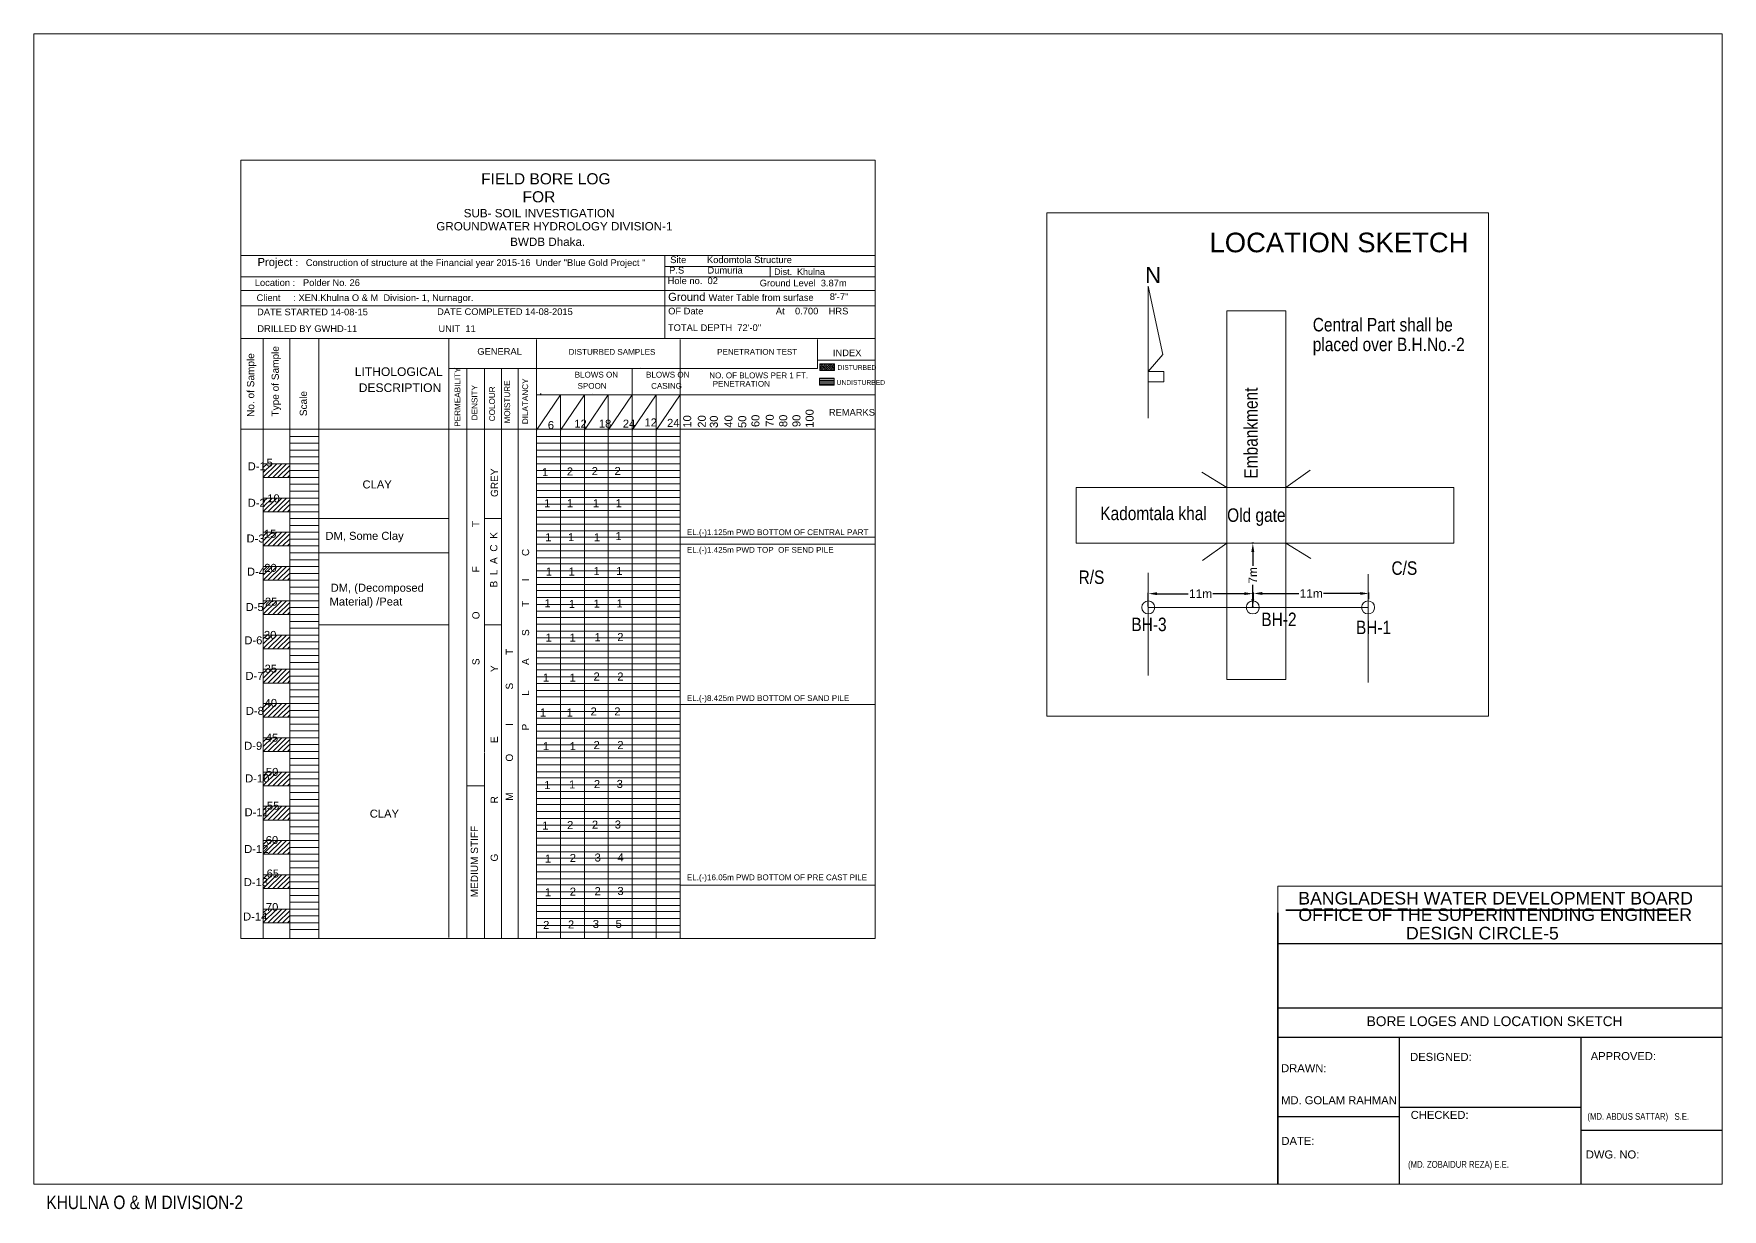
# Model space of a CAD drawing. Header units: feet. Extents: x 10083 to 81994, y 1397 to 4245.
# Drawn here: x 39175.9 to 39668.7, y 2042.5 to 2385.7 of the extents above; entities that cross this region are included whole.
import ezdxf

# ---------------------------------------------------------------- set-up
doc = ezdxf.new("R2010")
doc.units = ezdxf.units.FT
doc.header["$MEASUREMENT"] = 0
doc.header["$PDMODE"] = 35
doc.layers.get('0').update_dxf_attribs({"linetype": 'CONTINUOUS'})
doc.layers.get('Defpoints').update_dxf_attribs({"linetype": 'CONTINUOUS'})
doc.layers.add('OTHER', color=7, linetype='CONTINUOUS')
doc.layers.add('Text', color=7, linetype='CONTINUOUS')
for name, color, linetype, lineweight in [('Sheet', 250, 'CONTINUOUS', 35), ('VER', 15, 'CONTINUOUS', 13), ('WALL', 250, 'CONTINUOUS', 30)]:
    doc.layers.add(name, color=color, linetype=linetype, lineweight=lineweight)
doc.styles.add('ARIAL', font='arial.ttf')
doc.styles.add('ARIAL NARROW', font='ARIALN.TTF')
doc.styles.get("Standard").update_dxf_attribs({"font": 'arial.ttf'})
doc.styles.add('style1', font='arial.ttf')
doc.dimstyles.new('Architectural', dxfattribs={"dimtxt": 5, "dimasz": 6, "dimexe": 0.25, "dimexo": 0.25, "dimgap": 0.5, "dimtad": 0, "dimdec": 1, "dimzin": 3, "dimdsep": 46, "dimlunit": 3, "dimtxsty": 'Standard', "dimcen": 0.5, "dimclrd": 256, "dimclre": 256, "dimclrt": 242, "dimadec": 0, "dimazin": 0, "dimtfac": 0.5, "dimtdec": 1, "dimtofl": 0, "dimtmove": 0, "dimatfit": 3, "dimfxl": 0.25, "dimtolj": 1, "dimtzin": 0, "dimarcsym": 0})

# ---------------------------------------------------------------- blocks, each defined once
blk = doc.blocks.new('*D59')
at = {"lineweight": -2, "ltscale": 0.5}
for p, q in [((39531.99, 2236.89), (39531.46, 2236.89)), ((39531.71, 2234.39), (39531.71, 2230.27)), ((39531.71, 2220.68), (39531.71, 2224.8)), ((39531.99, 2218.18), (39531.46, 2218.18))]:
    blk.add_line(p, q, dxfattribs=at)
at = {"lineweight": 15, "ltscale": 0.5}
for points in [[(39531.29, 2234.39), (39532.13, 2234.39), (39531.71, 2236.89)], [(39531.29, 2220.68), (39532.13, 2220.68), (39531.71, 2218.18)]]:
    blk.add_solid(points, dxfattribs=at)
at = {"layer": 'Defpoints', "color": 0, "lineweight": 15, "ltscale": 0.5}
for p in [(39532.24, 2236.89), (39531.71, 2218.18), (39532.24, 2218.18)]:
    blk.add_point(p, dxfattribs=at)
at = {"color": 242, "lineweight": 15, "ltscale": 0.5, "insert": (39531.71, 2227.53), "char_height": 2.5, "attachment_point": 5, "rotation": 90}
blk.add_mtext('\\A1;7m', dxfattribs=at)
blk = doc.blocks.new('*D60')
at = {"lineweight": -2, "ltscale": 0.5}
for p, q in [((39531.95, 2220.6), (39531.95, 2222.5)), ((39565.57, 2220.6), (39565.57, 2222.5)), ((39534.45, 2222.25), (39545.16, 2222.25)), ((39563.07, 2222.25), (39552.35, 2222.25))]:
    blk.add_line(p, q, dxfattribs=at)
at = {"lineweight": 15, "ltscale": 0.5}
for points in [[(39534.45, 2222.67), (39534.45, 2221.83), (39531.95, 2222.25)], [(39563.07, 2222.67), (39563.07, 2221.83), (39565.57, 2222.25)]]:
    blk.add_solid(points, dxfattribs=at)
at = {"layer": 'Defpoints', "color": 0, "lineweight": 15, "ltscale": 0.5}
for p in [(39531.95, 2220.35), (39565.57, 2222.25), (39565.57, 2220.35)]:
    blk.add_point(p, dxfattribs=at)
at = {"color": 242, "lineweight": 15, "ltscale": 0.5, "insert": (39548.76, 2222.25), "char_height": 2.5, "attachment_point": 5}
blk.add_mtext('\\A1;11m', dxfattribs=at)
blk = doc.blocks.new('*D61')
at = {"lineweight": -2, "ltscale": 0.5}
for p, q in [((39501.2, 2218.43), (39501.2, 2222.44)), ((39531.74, 2218.43), (39531.74, 2222.44)), ((39503.7, 2222.19), (39512.88, 2222.19)), ((39529.24, 2222.19), (39520.07, 2222.19))]:
    blk.add_line(p, q, dxfattribs=at)
at = {"lineweight": 15, "ltscale": 0.5}
for points in [[(39503.7, 2222.61), (39503.7, 2221.78), (39501.2, 2222.19)], [(39529.24, 2222.61), (39529.24, 2221.78), (39531.74, 2222.19)]]:
    blk.add_solid(points, dxfattribs=at)
at = {"layer": 'Defpoints', "color": 0, "lineweight": 15, "ltscale": 0.5}
for p in [(39501.2, 2222.19), (39501.2, 2218.18), (39531.74, 2218.18)]:
    blk.add_point(p, dxfattribs=at)
at = {"color": 242, "lineweight": 15, "ltscale": 0.5, "insert": (39516.47, 2222.19), "char_height": 2.5, "attachment_point": 5}
blk.add_mtext('\\A1;11m', dxfattribs=at)

msp = doc.modelspace()

# ---------------------------------------------------------------- linework, layer by layer
at = {"color": 1, "lineweight": 15, "ltscale": 0.5}
for p, q in [((39471.6, 2333.39), (39600.51, 2333.39)), ((39471.6, 2333.39), (39471.6, 2186.44)), ((39600.51, 2333.39), (39600.51, 2186.44)), ((39524.14, 2197.11), (39524.14, 2304.74)), ((39524.14, 2304.74), (39541.32, 2304.74)), ((39541.32, 2304.74), (39541.32, 2197.11)), ((39524.14, 2253.23), (39516.83, 2257.68)), ((39541.32, 2253.23), (39548.48, 2258.21)), ((39480.12, 2253.23), (39590.37, 2253.23)), ((39480.12, 2236.89), (39480.12, 2253.23)), ((39590.37, 2253.23), (39590.37, 2236.89)), ((39307.48, 2244.11), (39312.48, 2244.11)), ((39364.62, 2238.69), (39421.48, 2238.69)), ((39364.62, 2236.69), (39421.48, 2236.69)), ((39590.37, 2236.89), (39480.12, 2236.89)), ((39516.98, 2231.9), (39524.14, 2236.89)), ((39548.63, 2232.44), (39541.32, 2236.89)), ((39501.2, 2228.28), (39501.2, 2198.32)), ((39565.36, 2227.93), (39565.36, 2196.23)), ((39565.36, 2218.18), (39501.2, 2218.18)), ((39307.48, 2213.07), (39312.48, 2213.07)), ((39524.14, 2197.11), (39541.32, 2197.11)), ((39364.62, 2189.83), (39421.48, 2189.83)), ((39600.51, 2186.44), (39471.6, 2186.44)), ((39302.35, 2166.11), (39307.48, 2166.11)), ((39364.62, 2137.09), (39421.48, 2137.09)), ((39538.97, 2136.83), (39538.97, 2049.78)), ((39668.53, 2136.83), (39538.97, 2136.83))]:
    msp.add_line(p, q, dxfattribs=at)
msp.add_lwpolyline([(39175.94, 2385.65), (39668.7, 2385.65), (39668.7, 2049.78), (39175.94, 2049.78)], close=True, dxfattribs=at)
for centre in [(39501.2, 2218.18), (39531.71, 2218.18), (39565.36, 2218.18)]:
    msp.add_circle(centre, 1.9, dxfattribs=at)
at = {"layer": 'OTHER', "lineweight": 15}
for p, q in [((39421.48, 2348.78), (39400.79, 2348.78)), ((39360.07, 2320.91), (39360.07, 2296.66)), ((39390.81, 2318.38), (39390.81, 2318.37)), ((39390.81, 2317.67), (39390.81, 2314.67)), ((39501.18, 2311.94), (39501.18, 2273.4)), ((39501.18, 2311.94), (39505.44, 2292.04)), ((39404.62, 2296.37), (39404.62, 2287.88)), ((39505.44, 2292.04), (39501.18, 2287.07)), ((39353.07, 2288.16), (39353.07, 2288.16)), ((39404.62, 2290.35), (39421.48, 2290.35)), ((39405.32, 2288.71), (39406.53, 2287.31)), ((39405.32, 2288.09), (39406, 2287.31)), ((39405.35, 2287.54), (39405.5, 2287.37)), ((39322.62, 2269.92), (39329.62, 2280.24)), ((39324.03, 2280.53), (39323.72, 2280.53)), ((39339.07, 2280.53), (39339.07, 2280.53)), ((39339.07, 2280.53), (39339.07, 2280.53)), ((39259.18, 2270.2), (39256.17, 2270.2))]:
    msp.add_line(p, q, dxfattribs=at)
at = {"layer": 'OTHER'}
for p, q in [((39538.97, 2120.06), (39668.53, 2120.06)), ((39538.97, 2101.24), (39668.53, 2101.24)), ((39538.97, 2092.73), (39668.53, 2092.73)), ((39574.38, 2092.73), (39574.38, 2056.86)), ((39627.48, 2092.73), (39627.48, 2058.23)), ((39627.48, 2089.96), (39627.48, 2049.78)), ((39574.38, 2088.59), (39574.38, 2049.78)), ((39574.38, 2072.26), (39627.48, 2072.26)), ((39538.94, 2069.53), (39574.38, 2069.53)), ((39627.48, 2065.53), (39668.53, 2065.53))]:
    msp.add_line(p, q, dxfattribs=at)
at = {"layer": 'OTHER', "lineweight": 15}
msp.add_lwpolyline([(39501.18, 2287.07), (39505.79, 2287.07), (39505.79, 2284.04), (39501.18, 2284.04)], close=True, dxfattribs=at)
at = {"layer": 'Sheet'}
for p, q in [((39538.97, 2049.78), (39538.97, 2128.99)), ((39541.35, 2129.75), (39653.43, 2129.75))]:
    msp.add_line(p, q, dxfattribs=at)
at = {"layer": 'VER', "color": 4, "lineweight": 15}
for p, q in [((39400.79, 2348.78), (39236.37, 2348.78)), ((39236.37, 2320.91), (39421.48, 2320.91)), ((39360.07, 2320.91), (39349.24, 2320.91)), ((39360.07, 2317.67), (39421.48, 2317.67)), ((39236.37, 2314.67), (39421.48, 2314.67)), ((39236.37, 2310.67), (39421.48, 2310.67)), ((39236.37, 2306.26), (39421.48, 2306.26)), ((39236.37, 2296.66), (39421.48, 2296.66)), ((39242.92, 2296.66), (39242.92, 2121.55)), ((39250.64, 2296.66), (39250.64, 2121.55)), ((39259.18, 2296.66), (39259.18, 2121.55)), ((39259.18, 2296.66), (39259.18, 2121.55)), ((39297.12, 2296.66), (39297.12, 2121.84)), ((39322.62, 2121.55), (39322.62, 2296.37)), ((39364.62, 2296.37), (39364.62, 2121.55)), ((39297.12, 2287.88), (39404.62, 2287.88)), ((39302.35, 2287.88), (39302.35, 2121.55)), ((39307.48, 2287.88), (39307.48, 2175.99)), ((39312.48, 2287.88), (39312.48, 2121.55)), ((39317.33, 2287.93), (39317.33, 2121.6)), ((39350.62, 2287.88), (39350.62, 2121.55)), ((39405.32, 2289.32), (39407.06, 2287.31)), ((39405.32, 2289.32), (39407.06, 2287.31)), ((39405.32, 2289.32), (39407.06, 2287.31)), ((39405.85, 2289.32), (39407.59, 2287.31)), ((39406.38, 2289.32), (39408.12, 2287.31)), ((39406.91, 2289.32), (39408.64, 2287.31)), ((39407.44, 2289.32), (39409.17, 2287.31)), ((39407.96, 2289.32), (39409.6, 2287.42)), ((39408.49, 2289.32), (39409.6, 2288.03)), ((39409.02, 2289.32), (39409.6, 2288.64)), ((39409.57, 2284.87), (39405.28, 2284.87)), ((39409.57, 2284.47), (39405.28, 2284.47)), ((39409.57, 2284.07), (39405.28, 2284.07)), ((39409.57, 2283.67), (39405.28, 2283.67)), ((39409.57, 2283.27), (39405.28, 2283.27)), ((39421.48, 2280.24), (39322.62, 2280.24)), ((39329.62, 2280.24), (39329.62, 2121.55)), ((39329.62, 2269.92), (39336.62, 2280.24)), ((39336.62, 2280.24), (39336.62, 2121.55)), ((39336.62, 2269.92), (39343.62, 2280.24)), ((39343.62, 2280.24), (39343.62, 2121.55)), ((39343.62, 2269.92), (39350.62, 2280.24)), ((39350.62, 2269.92), (39357.62, 2280.24)), ((39357.62, 2280.24), (39357.62, 2121.55)), ((39357.62, 2269.92), (39364.62, 2280.24)), ((39236.37, 2270.2), (39421.48, 2270.2)), ((39250.64, 2268.11), (39259.18, 2268.11)), ((39297.12, 2270.2), (39297.12, 2121.84)), ((39302.35, 2269.92), (39302.35, 2121.55)), ((39312.48, 2269.92), (39312.48, 2121.55)), ((39322.62, 2269.92), (39322.62, 2121.55)), ((39322.62, 2268.11), (39364.62, 2268.11)), ((39332.07, 2270.2), (39335.01, 2270.2)), ((39332.07, 2270.2), (39333.26, 2270.2)), ((39346.07, 2270.2), (39346.07, 2270.2)), ((39360.07, 2270.2), (39360.07, 2270.2)), ((39250.64, 2266.11), (39259.18, 2266.11)), ((39250.64, 2264.11), (39259.18, 2264.11)), ((39250.64, 2262.11), (39259.18, 2262.11)), ((39322.62, 2266.11), (39364.62, 2266.11)), ((39322.62, 2264.11), (39364.62, 2264.11)), ((39322.62, 2262.11), (39364.62, 2262.11)), ((39322.62, 2262.11), (39364.62, 2262.11)), ((39242.92, 2260.11), (39259.18, 2260.11)), ((39245.47, 2260.11), (39242.92, 2257.57)), ((39244.05, 2260.11), (39242.92, 2258.98)), ((39246.88, 2260.11), (39242.92, 2256.16)), ((39248.3, 2260.11), (39244.29, 2256.11)), ((39249.71, 2260.11), (39245.71, 2256.11)), ((39250.64, 2259.62), (39247.12, 2256.11)), ((39250.64, 2258.21), (39248.54, 2256.11)), ((39250.64, 2260.11), (39259.18, 2260.11)), ((39250.64, 2258.11), (39259.18, 2258.11)), ((39322.62, 2260.11), (39364.62, 2260.11)), ((39322.62, 2258.11), (39364.62, 2258.11)), ((39242.92, 2256.11), (39259.18, 2256.11)), ((39250.64, 2256.8), (39249.95, 2256.11)), ((39250.64, 2254.11), (39259.18, 2254.11)), ((39250.64, 2252.11), (39259.18, 2252.11)), ((39250.64, 2252.11), (39259.18, 2252.11)), ((39322.62, 2256.11), (39364.62, 2256.11)), ((39322.62, 2254.3), (39364.62, 2254.3)), ((39322.62, 2254.3), (39364.62, 2254.3)), ((39322.62, 2252.3), (39364.62, 2252.3)), ((39242.92, 2250.11), (39259.18, 2250.11)), ((39245.47, 2250.11), (39242.92, 2247.57)), ((39244.05, 2250.11), (39242.92, 2248.98)), ((39246.88, 2250.11), (39242.92, 2246.16)), ((39248.3, 2250.11), (39244.29, 2246.11)), ((39249.71, 2250.11), (39245.71, 2246.11)), ((39250.64, 2249.62), (39247.12, 2246.11)), ((39250.64, 2248.21), (39248.54, 2246.11)), ((39250.64, 2248.11), (39259.18, 2248.11)), ((39322.62, 2250.3), (39364.62, 2250.3)), ((39322.62, 2248.3), (39364.62, 2248.3)), ((39242.92, 2246.11), (39259.18, 2246.11)), ((39250.64, 2246.8), (39249.95, 2246.11)), ((39250.64, 2244.11), (39259.18, 2244.11)), ((39250.64, 2244.11), (39259.18, 2244.11)), ((39250.64, 2242.11), (39259.18, 2242.11)), ((39259.18, 2244.11), (39297.12, 2244.11)), ((39322.62, 2246.5), (39364.62, 2246.5)), ((39322.62, 2246.5), (39364.62, 2246.5)), ((39322.62, 2244.5), (39364.62, 2244.5)), ((39322.62, 2242.5), (39364.62, 2242.5)), ((39242.92, 2240.11), (39259.18, 2240.11)), ((39245.47, 2240.11), (39242.92, 2237.57)), ((39244.05, 2240.11), (39242.92, 2238.98)), ((39246.88, 2240.11), (39242.92, 2236.16)), ((39248.3, 2240.11), (39244.29, 2236.11)), ((39249.71, 2240.11), (39245.71, 2236.11)), ((39250.64, 2239.62), (39247.12, 2236.11)), ((39250.64, 2238.21), (39248.54, 2236.11)), ((39250.64, 2238.11), (39259.18, 2238.11)), ((39322.62, 2240.5), (39364.62, 2240.5)), ((39322.62, 2238.69), (39364.62, 2238.69)), ((39322.62, 2238.69), (39364.62, 2238.69)), ((39242.92, 2236.11), (39259.18, 2236.11)), ((39250.64, 2236.8), (39249.95, 2236.11)), ((39250.64, 2236.11), (39259.18, 2236.11)), ((39250.64, 2234.11), (39259.18, 2234.11)), ((39259.18, 2234.11), (39297.12, 2234.11)), ((39322.62, 2236.69), (39364.62, 2236.69)), ((39322.62, 2234.69), (39364.62, 2234.69)), ((39322.62, 2232.69), (39364.62, 2232.69)), ((39242.92, 2230.11), (39259.18, 2230.11)), ((39245.47, 2230.11), (39242.92, 2227.57)), ((39244.05, 2230.11), (39242.92, 2228.98)), ((39246.88, 2230.11), (39242.92, 2226.16)), ((39248.3, 2230.11), (39244.29, 2226.11)), ((39249.71, 2230.11), (39245.71, 2226.11)), ((39250.64, 2229.62), (39247.12, 2226.11)), ((39250.64, 2228.21), (39248.54, 2226.11)), ((39250.64, 2232.11), (39259.18, 2232.11)), ((39250.64, 2228.11), (39259.18, 2228.11)), ((39250.64, 2228.11), (39259.18, 2228.11)), ((39322.62, 2230.88), (39364.62, 2230.88)), ((39322.62, 2230.88), (39364.62, 2230.88)), ((39322.62, 2228.88), (39364.62, 2228.88)), ((39242.92, 2226.11), (39259.18, 2226.11)), ((39250.64, 2226.8), (39249.95, 2226.11)), ((39250.64, 2224.11), (39259.18, 2224.11)), ((39322.62, 2226.88), (39364.62, 2226.88)), ((39322.62, 2224.88), (39364.62, 2224.88)), ((39322.62, 2223.07), (39364.62, 2223.07)), ((39322.62, 2223.07), (39364.62, 2223.07)), ((39242.92, 2220.11), (39259.18, 2220.11)), ((39245.47, 2220.11), (39242.92, 2217.57)), ((39244.05, 2220.11), (39242.92, 2218.98)), ((39246.88, 2220.11), (39242.92, 2216.16)), ((39248.3, 2220.11), (39244.29, 2216.11)), ((39249.71, 2220.11), (39245.71, 2216.11)), ((39250.64, 2219.62), (39247.12, 2216.11)), ((39250.64, 2218.21), (39248.54, 2216.11)), ((39250.64, 2222.11), (39259.18, 2222.11)), ((39250.64, 2220.11), (39259.18, 2220.11)), ((39250.64, 2218.11), (39259.18, 2218.11)), ((39322.62, 2221.07), (39364.62, 2221.07)), ((39322.62, 2219.07), (39364.62, 2219.07)), ((39242.92, 2216.11), (39259.18, 2216.11)), ((39250.64, 2216.8), (39249.95, 2216.11)), ((39250.64, 2214.11), (39259.18, 2214.11)), ((39259.18, 2213.07), (39297.12, 2213.07)), ((39322.62, 2217.07), (39364.62, 2217.07)), ((39322.62, 2215.26), (39364.62, 2215.26)), ((39322.62, 2215.26), (39364.62, 2215.26)), ((39322.62, 2213.26), (39364.62, 2213.26)), ((39242.92, 2210.11), (39259.18, 2210.11)), ((39245.47, 2210.11), (39242.92, 2207.57)), ((39244.05, 2210.11), (39242.92, 2208.98)), ((39246.88, 2210.11), (39242.92, 2206.16)), ((39248.3, 2210.11), (39244.29, 2206.11)), ((39249.71, 2210.11), (39245.71, 2206.11)), ((39250.64, 2209.62), (39247.12, 2206.11)), ((39250.64, 2208.21), (39248.54, 2206.11)), ((39250.64, 2212.11), (39259.18, 2212.11)), ((39250.64, 2212.11), (39259.18, 2212.11)), ((39250.64, 2208.11), (39259.18, 2208.11)), ((39322.62, 2211.26), (39364.62, 2211.26)), ((39322.62, 2209.26), (39364.62, 2209.26)), ((39242.92, 2206.11), (39259.18, 2206.11)), ((39250.64, 2206.8), (39249.95, 2206.11)), ((39250.64, 2204.11), (39259.18, 2204.11)), ((39250.64, 2204.11), (39259.18, 2204.11)), ((39322.62, 2207.45), (39364.62, 2207.45)), ((39322.62, 2207.45), (39364.62, 2207.45)), ((39322.62, 2207.45), (39364.62, 2207.45)), ((39322.62, 2205.45), (39364.62, 2205.45)), ((39322.62, 2205.45), (39364.62, 2205.45)), ((39322.62, 2203.45), (39364.62, 2203.45)), ((39322.62, 2203.45), (39364.62, 2203.45)), ((39242.92, 2200.11), (39259.18, 2200.11)), ((39245.47, 2200.11), (39242.92, 2197.57)), ((39244.05, 2200.11), (39242.92, 2198.98)), ((39246.88, 2200.11), (39242.92, 2196.16)), ((39248.3, 2200.11), (39244.29, 2196.11)), ((39249.71, 2200.11), (39245.71, 2196.11)), ((39250.64, 2199.62), (39247.12, 2196.11)), ((39250.64, 2198.21), (39248.54, 2196.11)), ((39250.64, 2202.11), (39259.18, 2202.11)), ((39250.64, 2198.11), (39259.18, 2198.11)), ((39322.62, 2201.73), (39364.62, 2201.73)), ((39322.62, 2201.73), (39364.62, 2201.73)), ((39322.62, 2199.92), (39364.62, 2199.92)), ((39322.62, 2199.92), (39364.62, 2199.92)), ((39322.62, 2197.92), (39364.62, 2197.92)), ((39242.92, 2196.11), (39259.18, 2196.11)), ((39250.64, 2196.8), (39249.95, 2196.11)), ((39250.64, 2196.11), (39259.18, 2196.11)), ((39250.64, 2194.11), (39259.18, 2194.11)), ((39322.62, 2195.92), (39364.62, 2195.92)), ((39322.62, 2195.92), (39364.62, 2195.92)), ((39322.62, 2195.92), (39364.62, 2195.92)), ((39322.62, 2195.92), (39364.62, 2195.92)), ((39322.62, 2195.92), (39357.68, 2195.92)), ((39322.62, 2195.92), (39357.68, 2195.92)), ((39322.62, 2195.92), (39357.68, 2195.92)), ((39322.62, 2193.92), (39364.62, 2193.92)), ((39242.92, 2190.11), (39259.18, 2190.11)), ((39245.47, 2190.11), (39242.92, 2187.57)), ((39244.05, 2190.11), (39242.92, 2188.98)), ((39246.88, 2190.11), (39242.92, 2186.16)), ((39248.3, 2190.11), (39244.29, 2186.11)), ((39249.71, 2190.11), (39245.71, 2186.11)), ((39250.64, 2189.62), (39247.12, 2186.11)), ((39250.64, 2188.21), (39248.54, 2186.11)), ((39250.64, 2192.11), (39259.18, 2192.11)), ((39250.64, 2188.11), (39259.18, 2188.11)), ((39250.64, 2188.11), (39259.18, 2188.11)), ((39322.62, 2192.12), (39364.62, 2192.12)), ((39322.62, 2192.12), (39364.62, 2192.12)), ((39322.62, 2189.83), (39364.62, 2189.83)), ((39242.92, 2186.11), (39259.18, 2186.11)), ((39250.64, 2186.8), (39249.95, 2186.11)), ((39250.64, 2184.11), (39259.18, 2184.11)), ((39322.62, 2187.83), (39364.62, 2187.83)), ((39322.62, 2185.83), (39364.62, 2185.83)), ((39322.62, 2184.02), (39364.62, 2184.02)), ((39322.62, 2184.02), (39364.62, 2184.02)), ((39242.92, 2180.11), (39259.18, 2180.11)), ((39245.47, 2180.11), (39242.92, 2177.57)), ((39244.05, 2180.11), (39242.92, 2178.98)), ((39246.88, 2180.11), (39242.92, 2176.16)), ((39248.3, 2180.11), (39244.29, 2176.11)), ((39249.71, 2180.11), (39245.71, 2176.11)), ((39250.64, 2179.62), (39247.12, 2176.11)), ((39250.64, 2178.21), (39248.54, 2176.11)), ((39250.64, 2182.11), (39259.18, 2182.11)), ((39250.64, 2180.11), (39259.18, 2180.11)), ((39250.64, 2178.11), (39259.18, 2178.11)), ((39322.62, 2182.02), (39364.62, 2182.02)), ((39322.62, 2180.02), (39364.62, 2180.02)), ((39322.62, 2178.02), (39364.62, 2178.02)), ((39242.92, 2176.11), (39259.18, 2176.11)), ((39250.64, 2176.8), (39249.95, 2176.11)), ((39250.64, 2174.11), (39259.18, 2174.11)), ((39307.48, 2175.78), (39307.48, 2121.55)), ((39322.62, 2176.22), (39364.62, 2176.22)), ((39322.62, 2176.22), (39364.62, 2176.22)), ((39322.62, 2176.22), (39364.62, 2176.22)), ((39322.62, 2174.22), (39364.62, 2174.22)), ((39322.62, 2174.22), (39364.62, 2174.22)), ((39242.92, 2170.11), (39259.18, 2170.11)), ((39245.47, 2170.11), (39242.92, 2167.57)), ((39244.05, 2170.11), (39242.92, 2168.98)), ((39246.88, 2170.11), (39242.92, 2166.16)), ((39248.3, 2170.11), (39244.29, 2166.11)), ((39249.71, 2170.11), (39245.71, 2166.11)), ((39250.64, 2169.62), (39247.12, 2166.11)), ((39250.64, 2168.21), (39248.54, 2166.11)), ((39250.64, 2172.11), (39259.18, 2172.11)), ((39250.64, 2172.11), (39259.18, 2172.11)), ((39322.62, 2172.22), (39364.62, 2172.22)), ((39322.62, 2172.22), (39364.62, 2172.22)), ((39322.62, 2170.22), (39364.62, 2170.22)), ((39322.62, 2170.22), (39364.62, 2170.22)), ((39322.62, 2168.41), (39364.62, 2168.41)), ((39322.62, 2168.41), (39364.62, 2168.41)), ((39242.92, 2166.11), (39259.18, 2166.11)), ((39250.64, 2166.8), (39249.95, 2166.11)), ((39250.64, 2168.11), (39259.18, 2168.11)), ((39250.64, 2164.11), (39259.18, 2164.11)), ((39250.64, 2164.11), (39259.18, 2164.11)), ((39322.62, 2166.41), (39364.62, 2166.41)), ((39322.62, 2164.41), (39364.62, 2164.41)), ((39242.92, 2160.11), (39259.18, 2160.11)), ((39245.47, 2160.11), (39242.92, 2157.57)), ((39244.05, 2160.11), (39242.92, 2158.98)), ((39246.88, 2160.11), (39242.92, 2156.16)), ((39248.3, 2160.11), (39244.29, 2156.11)), ((39249.71, 2160.11), (39245.71, 2156.11)), ((39250.64, 2159.62), (39247.12, 2156.11)), ((39250.64, 2162.11), (39259.18, 2162.11)), ((39322.62, 2162.41), (39364.62, 2162.41)), ((39322.62, 2160.6), (39364.62, 2160.6)), ((39322.62, 2160.6), (39364.62, 2160.6)), ((39322.62, 2158.6), (39364.62, 2158.6)), ((39242.92, 2156.11), (39259.18, 2156.11)), ((39250.64, 2158.21), (39248.54, 2156.11)), ((39250.64, 2156.8), (39249.95, 2156.11)), ((39250.64, 2158.11), (39259.18, 2158.11)), ((39250.64, 2156.11), (39259.18, 2156.11)), ((39250.64, 2154.11), (39259.18, 2154.11)), ((39322.62, 2156.6), (39364.62, 2156.6)), ((39322.62, 2154.6), (39364.62, 2154.6)), ((39242.92, 2150.11), (39259.18, 2150.11)), ((39245.47, 2150.11), (39242.92, 2147.57)), ((39244.05, 2150.11), (39242.92, 2148.98)), ((39246.88, 2150.11), (39242.92, 2146.16)), ((39248.3, 2150.11), (39244.29, 2146.11)), ((39249.71, 2150.11), (39245.71, 2146.11)), ((39250.64, 2149.62), (39247.12, 2146.11)), ((39250.64, 2152.11), (39259.18, 2152.11)), ((39322.62, 2152.79), (39364.62, 2152.79)), ((39322.62, 2152.79), (39364.62, 2152.79)), ((39322.62, 2150.79), (39364.62, 2150.79)), ((39322.62, 2148.79), (39364.62, 2148.79)), ((39242.92, 2146.11), (39259.18, 2146.11)), ((39250.64, 2148.21), (39248.54, 2146.11)), ((39250.64, 2146.8), (39249.95, 2146.11)), ((39250.64, 2148.11), (39259.18, 2148.11)), ((39250.64, 2148.11), (39259.18, 2148.11)), ((39250.64, 2144.11), (39259.18, 2144.11)), ((39322.62, 2146.79), (39364.62, 2146.79)), ((39322.62, 2144.98), (39364.62, 2144.98)), ((39322.62, 2144.98), (39364.62, 2144.98)), ((39322.62, 2144.98), (39364.62, 2144.98)), ((39242.92, 2140.11), (39259.18, 2140.11)), ((39245.47, 2140.11), (39242.92, 2137.57)), ((39244.05, 2140.11), (39242.92, 2138.98)), ((39246.88, 2140.11), (39242.92, 2136.16)), ((39248.3, 2140.11), (39244.29, 2136.11)), ((39249.71, 2140.11), (39245.71, 2136.11)), ((39250.64, 2139.62), (39247.12, 2136.11)), ((39250.64, 2142.11), (39259.18, 2142.11)), ((39250.64, 2140.11), (39259.18, 2140.11)), ((39322.62, 2142.98), (39364.62, 2142.98)), ((39322.62, 2142.98), (39364.62, 2142.98)), ((39322.62, 2140.98), (39364.62, 2140.98)), ((39322.62, 2140.98), (39364.62, 2140.98)), ((39322.62, 2138.98), (39364.62, 2138.98)), ((39322.62, 2138.98), (39364.62, 2138.98)), ((39242.92, 2136.11), (39259.18, 2136.11)), ((39250.64, 2138.21), (39248.54, 2136.11)), ((39250.64, 2136.8), (39249.95, 2136.11)), ((39250.64, 2138.11), (39259.18, 2138.11)), ((39250.64, 2134.11), (39259.18, 2134.11)), ((39322.62, 2137.17), (39364.62, 2137.17)), ((39322.62, 2137.17), (39364.62, 2137.17)), ((39322.62, 2137.17), (39357.62, 2137.17)), ((39322.62, 2135.17), (39364.62, 2135.17)), ((39322.62, 2135.17), (39364.62, 2135.17)), ((39242.92, 2130.11), (39259.18, 2130.11)), ((39245.47, 2130.11), (39242.92, 2127.57)), ((39244.05, 2130.11), (39242.92, 2128.98)), ((39246.88, 2130.11), (39242.92, 2126.16)), ((39248.3, 2130.11), (39244.29, 2126.11)), ((39249.71, 2130.11), (39245.71, 2126.11)), ((39250.64, 2129.62), (39247.12, 2126.11)), ((39250.64, 2132.11), (39259.18, 2132.11)), ((39250.64, 2132.11), (39259.18, 2132.11)), ((39322.62, 2133.17), (39364.62, 2133.17)), ((39322.62, 2133.17), (39364.62, 2133.17)), ((39322.62, 2131.17), (39364.62, 2131.17)), ((39322.62, 2131.17), (39364.62, 2131.17)), ((39322.62, 2129.36), (39364.62, 2129.36)), ((39322.62, 2129.36), (39364.62, 2129.36)), ((39242.92, 2126.11), (39259.18, 2126.11)), ((39250.64, 2128.21), (39248.54, 2126.11)), ((39250.64, 2126.8), (39249.95, 2126.11)), ((39250.64, 2128.11), (39259.18, 2128.11)), ((39250.64, 2124.11), (39259.18, 2124.11)), ((39250.64, 2124.11), (39259.18, 2124.11)), ((39322.62, 2127.36), (39364.62, 2127.36)), ((39322.62, 2125.36), (39364.62, 2125.36)), ((39236.37, 2121.55), (39421.48, 2121.55)), ((39322.62, 2123.36), (39364.62, 2123.36)), ((39322.62, 2121.55), (39357.62, 2121.55))]:
    msp.add_line(p, q, dxfattribs=at)
for points in [[(39236.37, 2121.55), (39236.37, 2348.78)], [(39421.48, 2348.78), (39421.48, 2121.55)]]:
    msp.add_lwpolyline(points, dxfattribs=at)
for points in [[(39405.32, 2289.32), (39409.6, 2289.32), (39409.6, 2287.31), (39405.32, 2287.31)], [(39405.28, 2285.07), (39409.57, 2285.07), (39409.57, 2283.06), (39405.28, 2283.06)], [(39242.92, 2260.11), (39250.64, 2260.11), (39250.64, 2256.11), (39242.92, 2256.11)], [(39242.92, 2250.11), (39250.64, 2250.11), (39250.64, 2246.11), (39242.92, 2246.11)], [(39242.92, 2240.11), (39250.64, 2240.11), (39250.64, 2236.11), (39242.92, 2236.11)], [(39242.92, 2230.11), (39250.64, 2230.11), (39250.64, 2226.11), (39242.92, 2226.11)], [(39242.92, 2220.11), (39250.64, 2220.11), (39250.64, 2216.11), (39242.92, 2216.11)], [(39242.92, 2210.11), (39250.64, 2210.11), (39250.64, 2206.11), (39242.92, 2206.11)], [(39242.92, 2200.11), (39250.64, 2200.11), (39250.64, 2196.11), (39242.92, 2196.11)], [(39242.92, 2190.11), (39250.64, 2190.11), (39250.64, 2186.11), (39242.92, 2186.11)], [(39242.92, 2180.11), (39250.64, 2180.11), (39250.64, 2176.11), (39242.92, 2176.11)], [(39242.92, 2170.11), (39250.64, 2170.11), (39250.64, 2166.11), (39242.92, 2166.11)], [(39242.92, 2160.11), (39250.64, 2160.11), (39250.64, 2156.11), (39242.92, 2156.11)], [(39242.92, 2150.11), (39250.64, 2150.11), (39250.64, 2146.11), (39242.92, 2146.11)], [(39242.92, 2140.11), (39250.64, 2140.11), (39250.64, 2136.11), (39242.92, 2136.11)], [(39242.92, 2130.11), (39250.64, 2130.11), (39250.64, 2126.11), (39242.92, 2126.11)]]:
    msp.add_lwpolyline(points, close=True, dxfattribs=at)

# ---------------------------------------------------------------- texts
at = {"layer": 'Text'}
for s, height, style, p in [('LOCATION SKETCH', 5.7265, 'ARIAL', (39519.08, 2321.86)), ('Central Part shall be', 3.9366, 'ARIAL NARROW', (39549.21, 2298.76)), ('placed over B.H.No.-2', 3.9366, 'ARIAL NARROW', (39549.21, 2292.99)), ('Kadomtala khal', 3.9366, 'ARIAL NARROW', (39487.19, 2243.66)), ('Old gate', 3.937, 'ARIAL NARROW', (39524.21, 2243.16)), ('R/S', 3.937, 'ARIAL NARROW', (39480.86, 2225.03)), ('C/S', 3.937, 'ARIAL NARROW', (39572.18, 2227.69)), ('BH-3', 3.937, 'ARIAL NARROW', (39496.27, 2211.25)), ('BH-2', 3.937, 'ARIAL NARROW', (39534.2, 2212.72)), ('BH-1', 3.937, 'ARIAL NARROW', (39561.81, 2210.38)), ('BANGLADESH WATER DEVELOPMENT BOARD', 3.6822, 'ARIAL', (39545, 2131.44)), ('OFFICE OF THE SUPERINTENDING ENGINEER', 3.6822, 'ARIAL', (39545, 2126.63)), ('DESIGN CIRCLE-5', 3.6822, 'ARIAL', (39576.42, 2121.24)), ('BORE LOGES AND LOCATION SKETCH', 2.8632, 'ARIAL', (39564.94, 2095.94)), ('DRAWN:', 2.338, 'ARIAL', (39539.97, 2082.49)), ('DESIGNED:', 2.338, 'ARIAL', (39577.62, 2085.79)), ('APPROVED:', 2.338, 'ARIAL', (39630.33, 2086.02)), ('MD. GOLAM RAHMAN', 2.3379, 'ARIAL', (39539.97, 2073.13)), ('CHECKED:', 2.338, 'ARIAL', (39577.79, 2068.84)), ('(MD. ABDUS SATTAR)   S.E.', 1.9683, 'ARIAL NARROW', (39629.36, 2068.6)), ('DATE: ', 2.338, 'ARIAL', (39540.06, 2061.25)), ('(MD. ZOBAIDUR REZA) E.E.', 1.9683, 'ARIAL NARROW', (39577.02, 2054.58)), ('DWG. NO:', 2.338, 'ARIAL', (39628.9, 2057.3)), ('KHULNA O & M DIVISION-2', 3.9375, 'ARIAL NARROW', (39179.63, 2042.53))]:
    msp.add_text(s, height=height, dxfattribs=dict(at, style=style)).set_placement(p)
at = {"layer": 'Text', "style": 'ARIAL NARROW'}
msp.add_text('Embankment', height=3.937, rotation=90, dxfattribs=at).set_placement((39533.13, 2255.79))
at = {"layer": 'VER', "color": 4, "lineweight": 15, "style": 'style1'}
msp.add_text('Dist.  Khulna', height=1.8687, dxfattribs=at).set_placement((39392.02, 2315.26))
at = {"layer": 'VER', "color": 4, "lineweight": 15, "attachment_point": 1, "style": 'style1'}
for s, insert, char_height, width in [(' {\\H0.8333x;P.S         Dumuria}', (39360.48, 2317.6), 2.3359, 100.58), (' {\\H0.8333x;Site        Kodomtola Structure}', (39360.78, 2320.64), 2.3359, 100.58), (' {\\H0.8333x;Hole no.  02}', (39360.03, 2314.51), 2.3359, 100.58), (' {\\H0.8333x;       Ground Level  3.87m}', (39381.6, 2313.84), 2.3359, 100.58), (' Ground {\\H0.8333x;Water Table from surfase }', (39360.17, 2310.01), 2.3359, 100.58), (" {\\H0.8333x;8'-7''}", (39407.34, 2309.89), 2.3359, 100.58), (' {\\H0.8333x;OF Date                            At    0.700    HRS        }', (39360.18, 2305.66), 2.3359, 100.58), (" {\\H0.8333x;TOTAL DEPTH  72'-0''}", (39360.12, 2300.81), 2.3359, 100.58), ('DISTURBED', (39410.53, 2288.93), 1.402, 60.348), ('UNDISTURBED', (39410.24, 2284.55), 1.4016, 60.348), ('12', (39333.7, 2272.99), 2.336, 100.58), ('18', (39340.85, 2272.99), 2.336, 100.58), ('24', (39347.85, 2272.99), 2.336, 100.58), ('12', (39354.17, 2273.35), 2.336, 100.58), ('24', (39360.77, 2273.22), 2.336, 100.58), ('\\PD-1', (39238.37, 2264.43), 2.336, 100.58), ('\\P5', (39243.88, 2265.51), 2.34, 100.58), ('2', (39331.52, 2259.03), 2.34, 100.58), ('2', (39338.77, 2259.15), 2.34, 100.58), ('2', (39345.43, 2259.19), 2.34, 100.58), ('\\PD-2', (39238.37, 2253.78), 2.336, 100.58), ('\\P10', (39244.08, 2255.08), 2.336, 100.58), ('1', (39324.88, 2249.74), 2.34, 100.58), ('1', (39331.54, 2249.78), 2.34, 100.58), ('1', (39339.1, 2249.74), 2.34, 100.58), ('1', (39345.76, 2249.78), 2.34, 100.58), ('\\PD-3', (39238.05, 2243.36), 2.336, 100.58), ('\\P15', (39243.12, 2244.74), 2.336, 100.58), ('1', (39325.19, 2239.82), 2.34, 100.58), ('1', (39331.85, 2239.86), 2.34, 100.58), ('1', (39339.42, 2239.82), 2.34, 100.58), ('1', (39345.69, 2240.16), 2.34, 100.58), ('\\PD-4', (39238.16, 2233.68), 2.336, 100.58), ('\\P20', (39243.21, 2234.79), 2.336, 100.58), ('1', (39325.37, 2229.79), 2.34, 100.58), ('1', (39332.03, 2229.83), 2.34, 100.58), ('1', (39339.28, 2229.95), 2.34, 100.58), ('1', (39345.94, 2229.99), 2.34, 100.58), ('\\PD-5', (39237.78, 2223.36), 2.336, 100.58), ('\\P25', (39243.41, 2224.92), 2.336, 100.58), ('1', (39324.98, 2220.53), 2.34, 100.58), ('1', (39332.09, 2220.35), 2.34, 100.58), ('1', (39339.34, 2220.47), 2.34, 100.58), ('1', (39346, 2220.51), 2.34, 100.58), ('\\PD-6', (39237.4, 2213.63), 2.336, 100.58), ('\\P30', (39243.12, 2215.21), 2.336, 100.58), ('1', (39325.32, 2210.54), 2.34, 100.58), ('1', (39332.32, 2210.54), 2.34, 100.58), ('1', (39339.58, 2210.66), 2.34, 100.58), ('2', (39346.24, 2210.7), 2.34, 100.58), ('\\PD-7', (39237.73, 2203.26), 2.336, 100.58), ('\\P35', (39243.31, 2205.35), 2.336, 100.58), ('1', (39324.51, 2198.86), 2.34, 100.58), ('1', (39332.33, 2198.86), 2.34, 100.58), ('2', (39339.3, 2199.18), 2.34, 100.58), ('2', (39346.24, 2199.18), 2.34, 100.58), ('\\PD-8', (39237.83, 2193.04), 2.336, 100.58), ('\\P40', (39243.31, 2195.36), 2.336, 100.58), ('1', (39323.65, 2188.67), 2.34, 100.58), ('1', (39331.46, 2188.67), 2.34, 100.58), ('2', (39338.43, 2188.98), 2.34, 100.58), ('2', (39345.37, 2188.98), 2.34, 100.58), ('\\PD-9', (39237.35, 2182.84), 2.336, 100.58), ('\\P45', (39243.65, 2185.21), 2.336, 100.58), ('1', (39324.53, 2178.86), 2.34, 100.58), ('1', (39332.34, 2178.86), 2.34, 100.58), ('2', (39339.31, 2179.17), 2.34, 100.58), ('2', (39346.25, 2179.17), 2.34, 100.58), ('\\PD-10', (39237.62, 2173.32), 2.336, 100.58), ('\\P50', (39243.69, 2175.21), 2.336, 100.58), ('1', (39324.9, 2167.48), 2.34, 100.58), ('1', (39332.15, 2167.66), 2.34, 100.58), ('2', (39339.4, 2167.78), 2.34, 100.58), ('3', (39346.06, 2167.82), 2.34, 100.58), ('\\PD-11', (39237.46, 2163.45), 2.336, 100.58), ('\\P55', (39243.98, 2165.35), 2.336, 100.58), ('1', (39324.33, 2155.64), 2.34, 100.58), ('2', (39331.58, 2155.81), 2.34, 100.58), ('2', (39338.83, 2155.93), 2.34, 100.58), ('3', (39345.49, 2155.97), 2.34, 100.58), ('\\PD-12', (39237.35, 2152.71), 2.336, 100.58), ('\\P60', (39243.65, 2155.33), 2.336, 100.58), ('1', (39325.12, 2146.02), 2.34, 100.58), ('2', (39332.36, 2146.2), 2.34, 100.58), ('3', (39339.61, 2146.32), 2.34, 100.58), ('4', (39346.28, 2146.36), 2.34, 100.58), ('\\PD-13', (39237.24, 2143.03), 2.336, 100.58), ('\\P65', (39243.9, 2145.55), 2.336, 100.58), ('1', (39325.12, 2136.21), 2.34, 100.58), ('2', (39332.36, 2136.38), 2.34, 100.58), ('2', (39339.61, 2136.51), 2.34, 100.58), ('3', (39346.28, 2136.55), 2.34, 100.58), ('\\PD-14', (39237.02, 2133), 2.336, 100.58), ('\\P70', (39243.68, 2135.76), 2.336, 100.58), ('2', (39324.59, 2126.63), 2.34, 100.58), ('2', (39331.84, 2126.8), 2.34, 100.58), ('3', (39339.09, 2126.92), 2.34, 100.58), ('5', (39345.75, 2126.96), 2.34, 100.58)]:
    msp.add_mtext(s, dxfattribs=dict(at, insert=insert, char_height=char_height, width=width))
at = {"layer": 'VER', "color": 4, "lineweight": 15, "char_height": 2.336, "width": 100.58, "attachment_point": 1, "rotation": 90, "style": 'style1'}
for s, insert in [('10', (39365.47, 2270.66)), ('20', (39369.74, 2270.66)), ('30', (39373.25, 2270.57)), ('40', (39377.52, 2270.66)), ('50', (39381.54, 2270.57)), ('60', (39385.39, 2270.82)), ('70', (39389.57, 2270.91)), ('80', (39393.5, 2270.82)), ('90', (39397.35, 2270.82)), ('100', (39401.19, 2270.61))]:
    msp.add_mtext(s, dxfattribs=dict(at, insert=insert))
at = {"layer": 'WALL', "color": 6, "attachment_point": 1, "style": 'style1'}
for s, insert, char_height, width in [('FIELD BORE LOG', (39306.5, 2344.93), 3.2443, 139.6944), ('FOR ', (39318.59, 2339.68), 3.244, 139.6944), ('SUB- SOIL INVESTIGATION', (39301.41, 2334.49), 2.4333, 104.7708), ('GROUNDWATER HYDROLOGY DIVISION-1', (39293.41, 2330.67), 2.4333, 104.7708), ('BWDB Dhaka.', (39314.97, 2326.13), 2.4333, 104.7708), ('  Project {\\H0.8333x;:   Construction of structure at the Financial year 2015-16  Under "Blue Gold Project " }', (39239.44, 2320.19), 2.33592, 130.5752), (' N', (39498.44, 2317.58), 4.672, 201.16), (' {\\H0.8333x;Location :   Polder No. 26}', (39239.54, 2313.97), 2.3359, 100.58), ('\\pt56.06; {\\H0.8333x;Client     : XEN.Khulna O & M  Division- 1, Nurnagor.}', (39240.06, 2309.56), 2.3359, 100.58), ('\\pt56.06; {\\H0.8333x;DATE STARTED 14-08-15}', (39240.21, 2305.41), 2.3359, 100.58), ('\\pt56.06; {\\H0.8333x;DATE COMPLETED 14-08-2015}', (39292.75, 2305.49), 2.3359, 100.58), ('\\pt56.06; {\\H0.8333x;DRILLED BY GWHD-11}', (39240.28, 2300.54), 2.3359, 100.58), ('\\pt56.06; {\\H0.8333x;UNIT  11}', (39293.14, 2300.54), 2.3359, 100.58), ('\\pt56.06; {\\H0.8333x;GENERAL}', (39304.48, 2293.88), 2.3359, 100.58), ('\\PDISTURBED SAMPLES', (39332.04, 2296.41), 1.6819, 72.4176), ('\\P\\P\\PPENETRATION TEST', (39375.38, 2302.04), 1.6819, 72.4176), ('\\pt56.06; {\\H0.8333x;INDEX}', (39408.26, 2293.47), 2.3359, 100.58), ('LITHOLOGICAL', (39269.62, 2288.26), 2.5228, 108.6264), (' BLOWS ON', (39333.16, 2286.97), 1.682, 72.4176), (' BLOWS ON', (39353.98, 2286.97), 1.682, 72.4176), ('\\PNO. OF BLOWS PER 1 FT.', (39373.09, 2289.57), 1.6819, 72.4176), (' DESCRIPTION', (39269.8, 2283.58), 2.5228, 108.6264), ('SPOON', (39334.64, 2283.69), 1.682, 72.4176), (' CASING', (39355.46, 2283.69), 1.682, 72.4176), ('\\P\\P\\P.', (39359.29, 2293.43), 1.68, 72.4176), ('\\P\\P\\PPENETRATION  ', (39374.08, 2292.71), 1.6819, 72.4176), ('\\pt56.06; {\\H0.8333x;REMARKS}', (39407.08, 2276.1), 2.3359, 100.58), (' CLAY  ', (39270.98, 2255.25), 2.336, 100.58), (' DM, Some Clay', (39260.15, 2240.24), 2.3359, 100.58), ('\\P\\P\\PEL.(-)1.125m PWD BOTTOM OF CENTRAL PART', (39366.54, 2249.38), 1.6819, 72.4176), ('\\P\\P\\PEL.(-)1.425m PWD TOP  OF SEND PILE', (39366.54, 2244.23), 1.6819, 72.4176), (' DM, (Decomposed', (39261.68, 2225.09), 2.3359, 100.58), (' Material) /Peat', (39261.36, 2221.06), 2.3359, 100.58), ('\\P\\P\\PEL.(-)8.425m PWD BOTTOM OF SAND PILE', (39366.54, 2200.96), 1.6819, 72.4176), (' CLAY  ', (39273.1, 2159.14), 2.336, 100.58), ('\\P\\P\\PEL.(-)16.05m PWD BOTTOM OF PRE CAST PILE', (39366.54, 2148.63), 1.6819, 72.4176)]:
    msp.add_mtext(s, dxfattribs=dict(at, insert=insert, char_height=char_height, width=width))
at = {"layer": 'WALL', "color": 6, "attachment_point": 1, "rotation": 90, "style": 'style1'}
for s, insert, char_height, width in [('No. of Sample', (39238.17, 2273.79), 2.1023, 90.522), ('Type of Sample', (39245.36, 2273.91), 2.1023, 90.522), ('PERMEABILITY', (39298.73, 2270.93), 1.7029, 73.3228), ('DENSITY', (39303.72, 2272.81), 1.703, 73.3228), ('COLOUR', (39308.84, 2272.52), 1.703, 73.3228), ('MOISTURE', (39313.26, 2271.88), 1.703, 73.3228), ('DILATANCY', (39318.51, 2271.67), 1.703, 73.3228), ('Scale', (39253.57, 2274.01), 2.102, 90.522), (' GREY', (39309.33, 2249.59), 2.102, 90.522), ('  S              O              F              T', (39303.92, 2199.7), 2.1023, 90.522), (' B  L  A  C  K', (39309.13, 2223.18), 2.1023, 90.522), (' P          L         A        S        T       I        C', (39318.41, 2181.44), 2.1023, 90.522), ('M           O          I            S          T', (39313.7, 2161.74), 2.1023, 90.522), ('G                  R                   E                       Y', (39309.29, 2143.99), 2.1023, 90.522), ('MEDIUM STIFF', (39303.49, 2133.54), 2.1023, 90.522)]:
    msp.add_mtext(s, dxfattribs=dict(at, insert=insert, char_height=char_height, width=width))
at = {"layer": 'WALL', "width": 100.58, "attachment_point": 1, "style": 'style1'}
for s, insert, char_height in [('\\P6', (39325.96, 2276.49), 2.34), ('{\\C4;1}', (39324.27, 2258.86), 2.336)]:
    msp.add_mtext(s, dxfattribs=dict(at, insert=insert, char_height=char_height))

# ---------------------------------------------------------------- dimensions: what is measured, and where the dimension line sits
at = {"color": 1, "lineweight": 15, "ltscale": 0.5}
dim = msp.add_linear_dim(base=(39531.71, 2218.18), p1=(39532.24, 2236.89), p2=(39532.24, 2218.18), angle=90, text='7m', dimstyle='Architectural', override={"dimtxt": 2.5, "dimasz": 2.5, "dimfxl": 3, "dimarcsym": 1}, dxfattribs=at)
dim.commit()
dim.dimension.update_dxf_attribs({"geometry": '*D59', "text_midpoint": (39531.71, 2227.53)})
for base, p1, p2, picture, middle in [((39501.2, 2222.19), (39531.74, 2218.18), (39501.2, 2218.18), '*D61', (39516.47, 2222.19)), ((39565.57, 2222.25), (39531.95, 2220.35), (39565.57, 2220.35), '*D60', (39548.76, 2222.25))]:
    dim = msp.add_linear_dim(base=base, p1=p1, p2=p2, text='11m', dimstyle='Architectural', override={"dimtxt": 2.5, "dimasz": 2.5, "dimfxl": 3, "dimarcsym": 1}, dxfattribs=at)
    dim.commit()
    dim.dimension.update_dxf_attribs({"geometry": picture, "text_midpoint": middle})

doc.saveas('drawing.dxf')
